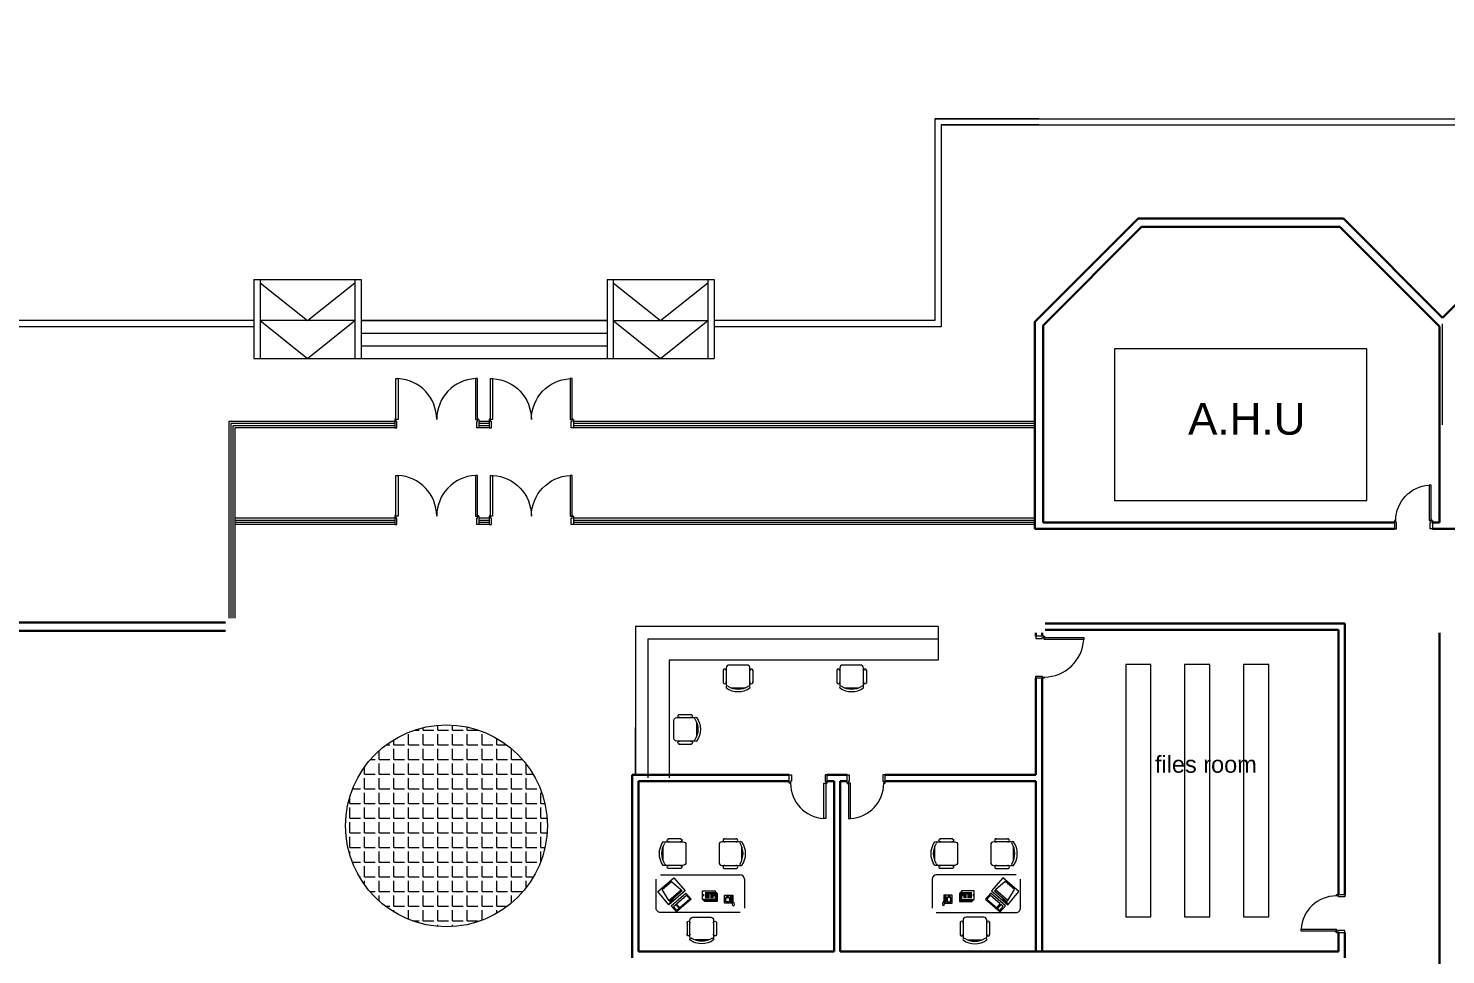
# Model space of a CAD drawing. Extents: x -59 to 582, y -1177 to 100.
# Drawn here: x 260.56 to 294.27, y -9.63 to 12.39 of the extents above; entities that cross this region are included whole.
import ezdxf

# ---------------------------------------------------------------- set-up
doc = ezdxf.new("R2010")
doc.units = 0
doc.header["$LTSCALE"] = 0.15
doc.layers.get('0').update_dxf_attribs({"color": 252})
doc.layers.add('0 sockets', color=252, linetype='Continuous')
doc.layers.add('d1', color=252, linetype='Continuous')
for name, color, linetype, lineweight in [('anal', 252, 'Continuous', 20), ('DOOR', 252, 'Continuous', 20), ('elev', 252, 'Continuous', 9), ('sofa', 252, 'Continuous', 9), ('wall', 252, 'Continuous', 30)]:
    doc.layers.add(name, color=color, linetype=linetype, lineweight=lineweight)

# ---------------------------------------------------------------- blocks, each defined once
blk = doc.blocks.new('D90')
at = {"layer": 'DOOR'}
for points in [[(0.03, 0.2), (0.03, 1.04), (0.078, 1.04), (0.078, 0.2)], [(0.03, 0.2), (0, 0.2), (0, 0), (0.05, 0), (0.05, 0.15), (0.03, 0.15)], [(0.87, 0.2), (0.9, 0.2), (0.9, 0), (0.85, 0), (0.85, 0.15), (0.87, 0.15)]]:
    blk.add_lwpolyline(points, close=True, dxfattribs=at)
blk.add_circle((0.02, 0.21), 0.01, dxfattribs=at)
blk.add_arc((0.025, 0.197), 0.845, 0.2218, 86.3889, dxfattribs=at)
blk = doc.blocks.new('CHAIR7')
for p, q in [((5.1, 15), (17.9, 15)), ((0, 9), (0, -9)), ((20, 12), (3, 12)), ((23, -7.4), (23, 7.4)), ((3, -12), (20, -12)), ((5.1, -15), (17.9, -15))]:
    blk.add_line(p, q)
for centre, radius, start, end in [((5.6, 13.5), 1.56, 73.7398, 286.2602), ((17.4, 13.5), 1.56, 253.7398, 106.2602), ((3, 9), 3, 90, 180), ((20, 9), 3, 62.4156, 90), ((22.3, 11.1), 1.1, 53.3099, 212.0274), ((4.8, 0), 19.6, 327.5758, 32.4242), ((7, 0), 20, 323.1301, 36.8699), ((3, -9), 3, 180, 270), ((5.6, -13.5), 1.56, 73.7398, 286.2602), ((17.4, -13.5), 1.56, 253.7398, 106.2602), ((20, -9), 3, 270, 297.5844), ((22.3, -11.1), 1.1, 147.9726, 306.6901)]:
    blk.add_arc(centre, radius, start, end)
blk = doc.blocks.new('RECTANG')
for p, q in [((1, 1), (0, 1)), ((0, 1), (0, 0)), ((1, 0), (1, 1)), ((0, 0), (1, 0))]:
    blk.add_line(p, q)
blk = doc.blocks.new('FNPHONE')
for p, q in [((-9.1, 0.2), (-9.7, 0)), ((-8.9, 0.6), (-9.5, 0.4)), ((-8.7, 1), (-9.3, 0.8)), ((-8.5, 1.4), (-9.1, 1.2)), ((-8.3, 1.8), (-8.9, 1.6)), ((-7.1, 0.6), (-7.5, -0.6)), ((-7.3, 6.5), (-7.3, 1.5)), ((-6.3, 6.5), (-6.3, 1.5)), ((-3.9, 4.8), (-3.9, 4.8)), ((-3.9, 3.9), (-3.9, 3.9)), ((-3.9, 3), (-3.9, 3)), ((-3.9, 2), (-3.9, 2)), ((-2.9, 4.8), (-2.9, 4.8)), ((-2.9, 3.9), (-2.9, 3.9)), ((-2.9, 3), (-2.9, 3)), ((-2.9, 2), (-2.9, 2)), ((-2, 4.8), (-2, 4.8)), ((-2, 3.9), (-2, 3.9)), ((-2, 3), (-2, 3)), ((-2, 2), (-2, 2)), ((-9.3, -0.2), (-9.9, -0.4)), ((-9.3, -0.6), (-9.9, -0.8)), ((-9.3, -1), (-9.9, -1.2)), ((-9.3, -1.4), (-9.9, -1.6)), ((-9.1, -1.8), (-9.7, -2)), ((-8.9, -2.2), (-9.5, -2.4)), ((-8.4, -2.5), (-9, -2.7)), ((-7.9, -2), (-8.5, -2.2)), ((-7.7, -1.6), (-8.3, -1.8)), ((-7.5, -1.2), (-8.1, -1.4)), ((-7.3, -0.8), (-7.9, -1))]:
    blk.add_line(p, q)
for centre, start, end in [((-6.8, 6.5), 298.4915, 241.5085), ((-6.8, 1.5), 118.4915, 61.5085)]:
    blk.add_arc(centre, 1.05, start, end)
for p, xscale, yscale, zscale in [((-8.2, 0), 8.20528234483245, 8.104073169521023, 8.20528234483245), ((-4.8, 1.3), 3.75, 4.375, 3.75), ((-4, 6.7), 2.03125, 0.46875, 2.03125)]:
    blk.add_blockref('RECTANG', p, dxfattribs=dict(xscale=xscale, yscale=yscale, zscale=zscale))
blk = doc.blocks.new('IBMAT', base_point=(61, 306))
for p, q in [((75, 307), (75, 306)), ((81, 307), (75, 307)), ((81, 306), (81, 307))]:
    blk.add_line(p, q)
at = {"xscale": 21, "yscale": 17, "zscale": 21}
blk.add_blockref('RECTANG', (61, 306), dxfattribs=at)
blk = doc.blocks.new('KEYBOARD', base_point=(60, 294))
for p, xscale, yscale, zscale in [((60, 294), 19, 8, 19), ((61, 295), 13, 5, 13), ((75, 295), 3, 5, 3)]:
    blk.add_blockref('RECTANG', p, dxfattribs=dict(xscale=xscale, yscale=yscale, zscale=zscale))
blk = doc.blocks.new('FNCOMP')
for p, q in [((-6.6, 16.2), (-8.5, 3.5)), ((6.1, 16.2), (-6.6, 16.2)), ((8, 3.5), (6.1, 16.2)), ((-8.5, 3.5), (-8.5, 2)), ((8, 3.5), (-8.5, 3.5)), ((-8.5, 2), (8, 2)), ((8, 2), (8, 3.5))]:
    blk.add_line(p, q)
at = {"xscale": 1.033846153846154, "yscale": 1.033846153846154, "zscale": 1.033846153846154}
for name, p in [('IBMAT', (-10.9, 0)), ('KEYBOARD', (-10, -10.5))]:
    blk.add_blockref(name, p, dxfattribs=at)
blk = doc.blocks.new('D200')
at = {"layer": 'DOOR'}
for points in [[(0.03, 0.2), (0.03, 1.17), (0.08, 1.17), (0.08, 0.2)], [(1.97, 0.2), (1.97, 1.17), (1.92, 1.17), (1.92, 0.2)], [(0.03, 0.2), (0, 0.2), (0, 0), (0.05, 0), (0.05, 0.15), (0.03, 0.15)], [(1.97, 0.2), (2, 0.2), (2, 0), (1.95, 0), (1.95, 0.15), (1.97, 0.15)]]:
    blk.add_lwpolyline(points, close=True, dxfattribs=at)
for centre in [(0.02, 0.21), (1.98, 0.21)]:
    blk.add_circle(centre, 0.01, dxfattribs=at)
for centre, start, end in [((0.027, 0.2), 0, 87.0492), ((1.97, 0.2), 92.9508, 180)]:
    blk.add_arc(centre, 0.971, start, end, dxfattribs=at)
blk = doc.blocks.new('D100')
at = {"layer": 'DOOR'}
for points in [[(0.03, 0.2), (0.03, 1.14), (0.078, 1.14), (0.078, 0.2)], [(0.03, 0.2), (0, 0.2), (0, 0), (0.05, 0), (0.05, 0.15), (0.03, 0.15)], [(0.97, 0.2), (1, 0.2), (1, 0), (0.95, 0), (0.95, 0.15), (0.97, 0.15)]]:
    blk.add_lwpolyline(points, close=True, dxfattribs=at)
blk.add_circle((0.02, 0.21), 0.01, dxfattribs=at)
blk.add_arc((0.029, 0.2), 0.941, 0.0029, 86.9663, dxfattribs=at)
blk = doc.blocks.new('ARCH')
at = {"layer": 'elev'}
h = blk.add_hatch(dxfattribs=at)
h.set_pattern_fill('ANGLE', color=256, scale=0.05, style=0)
h.set_pattern_definition([(0, (36.30593, 41.4619), (0, 0.34925), [0.254, -0.09525]), (90, (36.30593, 41.4619), (-0.34925, 2e-17), [0.254, -0.09525])])
h.paths.add_polyline_path([(68.106, 382.262, 0.21525), (68.918, 380.462), (72.093, 380.462, 0.21525), (72.906, 382.262, 1)])
h.paths.add_polyline_path([(72.093, 380.462), (68.918, 380.462, 0.377964)])
at = {"layer": 'anal'}
for p, q in [((82.125, 399.075), (132.6, 399.075)), ((84.6, 399.075), (82.125, 399.075)), ((82.125, 399.075), (82.125, 394.275)), ((82.275, 398.925), (132.6, 398.925)), ((84.6, 398.925), (82.275, 398.925)), ((82.275, 398.925), (82.275, 394.125)), ((65.925, 395.255), (66.075, 395.255)), ((65.925, 395.255), (65.925, 393.375)), ((66.075, 395.255), (66.075, 393.975)), ((66.075, 395.255), (68.325, 395.255)), ((66.075, 395.175), (67.2, 394.275)), ((67.2, 394.275), (68.325, 395.175)), ((68.325, 395.255), (68.325, 393.375)), ((68.325, 395.255), (68.475, 395.255)), ((68.475, 395.255), (68.475, 393.975)), ((74.325, 395.255), (74.475, 395.255)), ((74.325, 395.255), (74.325, 393.375)), ((74.475, 395.255), (74.475, 393.975)), ((74.475, 395.255), (76.725, 395.255)), ((74.475, 395.175), (75.6, 394.275)), ((75.6, 394.275), (76.725, 395.175)), ((76.725, 395.255), (76.725, 393.375)), ((76.725, 395.255), (76.875, 395.255)), ((76.875, 395.255), (76.875, 393.975)), ((65.925, 394.275), (54.075, 394.275)), ((65.925, 394.275), (65.925, 393.375)), ((66.075, 394.275), (66.075, 393.375)), ((66.075, 394.275), (66.075, 393.375)), ((68.325, 394.275), (66.075, 394.275)), ((66.075, 394.275), (67.2, 393.375)), ((67.2, 393.375), (68.325, 394.275)), ((68.475, 394.275), (68.475, 393.375)), ((68.475, 394.275), (74.325, 394.275)), ((74.325, 394.275), (68.475, 394.275)), ((74.325, 394.275), (74.325, 393.375)), ((74.475, 394.275), (74.475, 393.375)), ((74.475, 394.275), (76.725, 394.275)), ((74.475, 394.275), (75.6, 393.375)), ((75.6, 393.375), (76.725, 394.275)), ((76.725, 394.275), (76.725, 393.375)), ((82.125, 394.275), (76.875, 394.275)), ((76.875, 394.275), (76.875, 393.375)), ((94.2, 391.8), (94.2, 394.2)), ((94.2, 391.8), (94.2, 394.2)), ((94.2, 391.8), (94.2, 394.2)), ((94.2, 391.8), (94.2, 394.2)), ((94.2, 391.8), (94.2, 394.2)), ((94.2, 391.8), (94.2, 394.2)), ((94.2, 391.8), (94.2, 394.2)), ((94.2, 391.8), (94.2, 394.2)), ((94.2, 391.8), (94.2, 394.2)), ((94.2, 391.8), (94.2, 394.2)), ((94.2, 391.8), (94.2, 394.2)), ((94.2, 391.8), (94.2, 394.2)), ((94.2, 391.8), (94.2, 394.2)), ((94.2, 391.8), (94.2, 394.2)), ((94.2, 391.8), (94.2, 394.2)), ((94.2, 391.8), (94.2, 394.2)), ((94.2, 391.8), (94.2, 394.2)), ((94.2, 391.8), (94.2, 394.2)), ((65.925, 394.125), (53.925, 394.125)), ((68.475, 393.975), (74.325, 393.975)), ((82.275, 394.125), (76.875, 394.125)), ((68.475, 393.675), (74.325, 393.675)), ((65.925, 393.375), (76.875, 393.375)), ((66.075, 393.375), (68.325, 393.375)), ((65.325, 391.875), (65.325, 387.2)), ((69.275, 391.875), (65.325, 391.875)), ((65.375, 391.825), (65.375, 387.2)), ((69.275, 391.825), (65.375, 391.825)), ((65.425, 391.775), (65.425, 389.468)), ((69.275, 391.775), (65.425, 391.775)), ((71.525, 391.875), (71.275, 391.875)), ((71.525, 391.825), (71.275, 391.825)), ((71.525, 391.775), (71.275, 391.775)), ((84.5, 391.875), (73.525, 391.875)), ((84.5, 391.825), (73.525, 391.825)), ((84.5, 391.775), (73.525, 391.775)), ((65.475, 391.725), (65.475, 387.2)), ((69.275, 391.725), (65.475, 391.725)), ((71.525, 391.725), (71.275, 391.725)), ((84.5, 391.725), (73.525, 391.725)), ((65.375, 389.525), (65.375, 387.2)), ((65.425, 389.475), (65.425, 387.2)), ((65.425, 389.475), (65.425, 387.2)), ((69.275, 389.575), (65.475, 389.575)), ((69.275, 389.525), (65.475, 389.525)), ((69.275, 389.475), (65.475, 389.475)), ((69.275, 389.425), (65.475, 389.425)), ((71.525, 389.575), (71.275, 389.575)), ((71.525, 389.525), (71.275, 389.525)), ((71.525, 389.475), (71.275, 389.475)), ((71.525, 389.425), (71.275, 389.425)), ((84.5, 389.575), (73.525, 389.575)), ((84.5, 389.525), (73.525, 389.525)), ((84.5, 389.475), (73.525, 389.475)), ((84.5, 389.425), (73.525, 389.425)), ((75, 387), (75, 383.8)), ((82.2, 387), (75, 387)), ((82.2, 387), (82.2, 386.2)), ((75.3, 386.7), (75.3, 383.4)), ((82.2, 386.7), (75.3, 386.7)), ((75.8, 386.2), (75.8, 383.4)), ((82.2, 386.2), (75.8, 386.2)), ((75, 383.475), (75, 384.6)), ((75, 383.475), (75, 384.6)), ((75, 383.475), (75, 384.6)), ((75, 383.475), (75, 384.6)), ((75, 383.475), (75, 384.6)), ((75, 383.475), (75, 384.6)), ((75, 383.475), (75, 384.6)), ((75, 383.475), (75, 384.6)), ((75, 383.475), (75, 384.6)), ((75, 383.475), (75, 384.6)), ((75, 383.475), (75, 384.6)), ((75, 383.475), (75, 384.6)), ((75, 383.475), (75, 384.6)), ((75, 383.475), (75, 384.6)), ((75, 383.475), (75, 384.6)), ((75, 383.475), (75, 384.6)), ((75, 383.475), (75, 384.6)), ((75, 383.475), (75, 384.6)), ((75, 383.8), (75, 383.475))]:
    blk.add_line(p, q, dxfattribs=at)
blk.add_lwpolyline([(92.4, 393.6), (86.4, 393.6), (86.4, 390), (92.4, 390)], close=True, dxfattribs=at)
blk.add_circle((70.506, 382.262), 2.4, dxfattribs=at)
at = {"layer": 'DOOR'}
for p, q in [((79.561, 383.475), (79.511, 383.475)), ((78.711, 383.325), (78.691, 383.325))]:
    blk.add_line(p, q, dxfattribs=at)
for points in [[(78.691, 383.325), (78.691, 383.275), (78.661, 383.275), (78.661, 383.475), (78.711, 383.475), (78.711, 383.325)], [(79.511, 383.475), (79.511, 383.325), (79.531, 383.325), (79.531, 383.275), (79.561, 383.275), (79.561, 383.475)]]:
    blk.add_lwpolyline(points, dxfattribs=at)
for points in [[(80.069, 383.275), (80.039, 383.275), (80.039, 383.475), (80.089, 383.475), (80.089, 383.325), (80.069, 383.325)], [(80.909, 383.275), (80.939, 383.275), (80.939, 383.475), (80.889, 383.475), (80.889, 383.325), (80.909, 383.325)], [(79.531, 383.275), (79.531, 382.435), (79.483, 382.435), (79.483, 383.275)], [(80.069, 383.275), (80.069, 382.435), (80.117, 382.435), (80.117, 383.275)]]:
    blk.add_lwpolyline(points, close=True, dxfattribs=at)
for centre in [(79.541, 383.265), (80.059, 383.265)]:
    blk.add_circle(centre, 0.01, dxfattribs=at)
for centre, start, end in [((79.536, 383.278), 180.2218, 266.3889), ((80.064, 383.278), 273.6111, 359.7782)]:
    blk.add_arc(centre, 0.845, start, end, dxfattribs=at)
at = {"layer": 'sofa'}
for p, q in [((86.665, 386.098), (86.665, 380.098)), ((87.265, 386.098), (86.665, 386.098)), ((87.265, 380.098), (87.265, 386.098)), ((88.065, 386.098), (88.065, 380.098)), ((88.665, 386.098), (88.065, 386.098)), ((88.665, 380.098), (88.665, 386.098)), ((89.465, 386.098), (89.465, 380.098)), ((90.065, 386.098), (89.465, 386.098)), ((90.065, 380.098), (90.065, 386.098)), ((75.596, 381.097), (77.496, 381.097)), ((77.596, 380.997), (77.596, 380.302)), ((82.059, 380.997), (82.059, 380.302)), ((84.059, 381.097), (82.159, 381.097)), ((86.665, 380.098), (87.265, 380.098)), ((88.065, 380.098), (88.665, 380.098)), ((89.465, 380.098), (90.065, 380.098))]:
    blk.add_line(p, q, dxfattribs=at)
for points in [[(77.496, 380.202), (75.596, 380.202, -0.414214), (75.496, 380.302), (75.496, 380.997)], [(82.159, 380.202), (84.059, 380.202, 0.414214), (84.159, 380.302), (84.159, 380.997)]]:
    blk.add_lwpolyline(points, format="xyb", dxfattribs=at)
for points in [[(76.595, 380.714), (76.895, 380.714), (76.895, 380.514), (76.595, 380.514), (76.595, 380.714)], [(76.895, 380.689), (76.92, 380.689), (76.92, 380.489), (76.62, 380.489), (76.62, 380.514)], [(76.92, 380.664), (76.945, 380.664), (76.945, 380.464), (76.645, 380.464), (76.645, 380.489)], [(76.67, 380.689), (76.67, 380.539)], [(76.695, 380.689), (76.695, 380.539)], [(76.72, 380.689), (76.72, 380.539)], [(76.745, 380.689), (76.745, 380.539)], [(76.77, 380.689), (76.77, 380.639)], [(76.795, 380.689), (76.795, 380.539)], [(76.82, 380.689), (76.82, 380.539)], [(76.845, 380.689), (76.845, 380.539)], [(76.87, 380.689), (76.87, 380.589)], [(82.736, 380.664), (82.711, 380.664), (82.711, 380.464), (83.011, 380.464), (83.011, 380.489)], [(82.761, 380.689), (82.736, 380.689), (82.736, 380.489), (83.036, 380.489), (83.036, 380.514)], [(83.061, 380.714), (82.761, 380.714), (82.761, 380.514), (83.061, 380.514), (83.061, 380.714)], [(82.786, 380.689), (82.786, 380.589)], [(82.811, 380.689), (82.811, 380.539)], [(82.836, 380.689), (82.836, 380.539)], [(82.861, 380.689), (82.861, 380.539)], [(82.886, 380.689), (82.886, 380.639)], [(82.911, 380.689), (82.911, 380.539)], [(82.936, 380.689), (82.936, 380.539)], [(82.961, 380.689), (82.961, 380.539)], [(82.986, 380.689), (82.986, 380.539)], [(76.62, 380.639), (76.62, 380.589)], [(83.036, 380.639), (83.036, 380.589)]]:
    blk.add_lwpolyline(points, dxfattribs=at)
for centre, start, end in [((77.496, 380.997), 0, 90), ((82.159, 380.997), 90, 180)]:
    blk.add_arc(centre, 0.1, start, end, dxfattribs=at)
at = {"layer": 'wall'}
for p, q in [((86.959, 396.7), (84.5, 394.241)), ((87.041, 396.5), (84.7, 394.159)), ((91.841, 396.7), (86.959, 396.7)), ((91.759, 396.5), (87.041, 396.5)), ((94.125, 394.134), (91.759, 396.5)), ((94.2, 394.341), (91.841, 396.7)), ((94.2, 394.341), (96.559, 396.7)), ((84.5, 394.241), (84.5, 389.4)), ((84.7, 394.159), (84.7, 389.475)), ((94.125, 394.134), (94.125, 389.475)), ((84.5, 389.325), (84.5, 391.725)), ((93.059, 389.475), (84.7, 389.475)), ((94.125, 389.475), (93.959, 389.475)), ((93.059, 389.325), (84.5, 389.325)), ((99.059, 389.325), (93.959, 389.325)), ((58.159, 387.1), (65.25, 387.1)), ((84.75, 387.075), (91.875, 387.075)), ((91.875, 387.075), (91.875, 380.626)), ((58.241, 386.9), (65.25, 386.9)), ((84.525, 386.77), (84.525, 386.85)), ((84.675, 386.77), (84.675, 386.85)), ((84.75, 386.925), (91.725, 386.925)), ((91.725, 386.925), (91.725, 380.626)), ((94.125, 386.85), (94.125, 377.475)), ((84.525, 383.475), (84.525, 385.77)), ((84.675, 379.275), (84.675, 385.77)), ((84.675, 384.534), (84.675, 379.8)), ((74.925, 383.475), (74.925, 379.125)), ((78.661, 383.475), (74.925, 383.475)), ((80.039, 383.475), (79.561, 383.475)), ((84.525, 383.475), (80.939, 383.475)), ((84.675, 379.275), (84.675, 383.475)), ((75.075, 383.325), (75.075, 379.275)), ((78.661, 383.325), (75.075, 383.325)), ((79.725, 383.325), (79.561, 383.325)), ((79.725, 383.325), (79.725, 379.275)), ((79.875, 383.325), (79.875, 379.275)), ((80.039, 383.325), (79.875, 383.325)), ((84.525, 383.325), (80.939, 383.325)), ((84.525, 379.275), (84.525, 383.325)), ((84.525, 383.325), (84.525, 379.8)), ((84.525, 379.275), (84.525, 383.325)), ((91.725, 379.726), (91.725, 379.275)), ((91.875, 379.726), (91.875, 379.125)), ((75.075, 379.275), (79.725, 379.275)), ((79.875, 379.275), (91.725, 379.275))]:
    blk.add_line(p, q, dxfattribs=at)
at = {"layer": 'DOOR'}
for p in [(69.275, 391.725), (69.275, 389.425)]:
    blk.add_blockref('D200', p, dxfattribs=at)
at = {"layer": 'DOOR', "xscale": -1}
for name, p in [('D200', (73.525, 391.725)), ('D200', (73.525, 389.425)), ('D90', (93.959, 389.325))]:
    blk.add_blockref(name, p, dxfattribs=at)
at = {"layer": 'DOOR', "rotation": 270}
blk.add_blockref('D100', (84.525, 386.77), dxfattribs=at)
at = {"layer": 'sofa'}
for name, p, xscale, yscale, zscale, rotation in [('CHAIR7', (77.443, 386.085), 0.0234375, 0.0234375, 0.0234375, 270), ('CHAIR7', (80.144, 386.085), 0.0234375, 0.0234375, 0.0234375, 270), ('CHAIR7', (75.915, 384.557), -0.0234375, 0.0234375, 0.0234375, 180), ('FNCOMP', (83.664, 380.55), 0.02343749999997079, 0.02343749999997079, 0.02343749999997079, 319.3987053547845), ('CHAIR7', (83.076, 380.088), 0.0234375, 0.0234375, 0.0234375, 270)]:
    blk.add_blockref(name, p, dxfattribs=dict(at, xscale=xscale, yscale=yscale, zscale=zscale, rotation=rotation))
at = {"layer": 'sofa', "extrusion": (0, 0, -1), "xscale": 0.0234375, "yscale": 0.0234375, "zscale": -0.0234375}
for name, p in [('CHAIR7', (-76.203, 381.602)), ('FNPHONE', (-77.124, 380.423))]:
    blk.add_blockref(name, p, dxfattribs=at)
at = {"layer": 'sofa', "yscale": 0.0234375, "zscale": 0.0234375}
for name, p, xscale in [('CHAIR7', (76.99, 381.602), 0.0234375), ('CHAIR7', (82.666, 381.602), -0.0234375), ('CHAIR7', (83.453, 381.602), 0.0234375), ('FNPHONE', (82.532, 380.423), 0.0234375)]:
    blk.add_blockref(name, p, dxfattribs=dict(at, xscale=xscale))
at = {"layer": 'sofa', "extrusion": (0, 0, -1), "zscale": -0.0234375}
for name, p, xscale, yscale, rotation in [('FNCOMP', (-75.992, 380.55), 0.02343749999997079, 0.02343749999997079, 319.3987053547845), ('CHAIR7', (-76.58, 380.088), 0.0234375, 0.0234375, 270)]:
    blk.add_blockref(name, p, dxfattribs=dict(at, xscale=xscale, yscale=yscale, rotation=rotation))
at = {"layer": 'wall', "rotation": 90}
blk.add_blockref('D90', (91.875, 379.726), dxfattribs=at)
at = {"layer": 'anal', "insert": (88.147, 392.312), "char_height": 0.75, "width": 4.8, "attachment_point": 1}
blk.add_mtext('{\\fArial|b0|i0|c0|p34;A.H.U}', dxfattribs=at)
at = {"layer": 'd1', "insert": (87.36, 383.925), "char_height": 0.4, "width": 2.4256, "attachment_point": 1}
blk.add_mtext('{\\fArial|b0|i0|c0|p34;files room}', dxfattribs=at)
blk = doc.blocks.new('EE')
at = {"layer": '0 sockets'}
h = blk.add_hatch(color=6, dxfattribs=at)
h.dxf.hatch_style = 1
h.paths.add_polyline_path([(582.394, 81.841), (-59.115, 81.841), (-59.115, -114.582), (582.394, -114.582)])
h.paths.add_polyline_path([(577.394, 76.841), (577.394, -109.582), (-54.115, -109.582), (-54.115, 76.841)], flags=16)
h.paths.add_polyline_path([(408.026, -15.139, -1), (406.517, -15.139, -1)], flags=0)
h.paths.add_polyline_path([(457.783, -31.119, 0.414214), (457.683, -31.019), (444.311, -31.019, 0.414214), (444.211, -31.119), (444.211, -48.447), (415.834, -48.447), (415.834, -19.483), (417.425, -19.483, 0.414214), (417.525, -19.383), (417.525, -15.239, 0.414214), (417.425, -15.139), (407.274, -15.139), (407.271, -15.893), (407.271, -15.139), (417.525, -15.139), (417.525, -19.483), (415.934, -19.483, 0.414214), (415.834, -19.583), (415.834, -48.347, 0.414214), (415.934, -48.447), (444.111, -48.447, 0.414214), (444.211, -48.347), (444.211, -31.019), (457.783, -31.019)], flags=0)
h.paths.add_polyline_path([(244.611, -46.068), (244.611, -46.014), (244.523, -46.014, -0.279526)], flags=0)
h.paths.add_polyline_path([(404.69, 26.947), (525.035, 26.947), (525.035, 46.285), (404.69, 46.285)], flags=8)
h.paths.add_polyline_path([(202.644, 24.078), (289.319, 24.078), (289.319, 38.411), (202.644, 38.411)], flags=8)
h.paths.add_polyline_path([(30.92, 26.429), (112.59, 26.429), (112.59, 40.761), (30.92, 40.761)], flags=8)
h.paths.add_polyline_path([(441.881, -10.206), (442.216, -10.206), (442.216, -9.756), (441.881, -9.756)], flags=8)
h.paths.add_polyline_path([(422.272, -10.246), (422.622, -10.246), (422.622, -9.796), (422.272, -9.796)], flags=8)
h.paths.add_polyline_path([(406.509, -14.41), (406.859, -14.41), (406.859, -13.96), (406.509, -13.96)], flags=8)
h.paths.add_polyline_path([(406.21, -35.713), (406.546, -35.713), (406.546, -35.263), (406.21, -35.263)], flags=8)
h.paths.add_polyline_path([(422.841, -60.607), (423.191, -60.607), (423.191, -60.157), (422.841, -60.157)], flags=8)
h.paths.add_polyline_path([(442.391, -60.84), (442.755, -60.84), (442.755, -60.39), (442.391, -60.39)], flags=8)
h.paths.add_polyline_path([(456.844, -54.1), (457.194, -54.1), (457.194, -53.65), (456.844, -53.65)], flags=8)
h.paths.add_polyline_path([(470.858, -50.81), (471.208, -50.81), (471.208, -50.36), (470.858, -50.36)], flags=8)
h.paths.add_polyline_path([(490.123, -50.756), (490.345, -50.756), (490.345, -50.306), (490.123, -50.306)], flags=8)
h.paths.add_polyline_path([(225.509, -20.343), (226.134, -20.343), (226.134, -20.118), (225.509, -20.118)], flags=8)
h.paths.add_polyline_path([(233.7, -19.938), (234.325, -19.938), (234.325, -19.713), (233.7, -19.713)], flags=8)
h.paths.add_polyline_path([(241.875, -19.552), (242.5, -19.552), (242.5, -19.327), (241.875, -19.327)], flags=8)
h.paths.add_polyline_path([(245.171, -24.632), (245.796, -24.632), (245.796, -24.407), (245.171, -24.407)], flags=8)
h.paths.add_polyline_path([(247.813, -19.255), (248.438, -19.255), (248.438, -19.03), (247.813, -19.03)], flags=8)
h.paths.add_polyline_path([(249.648, -13.387), (250.273, -13.387), (250.273, -13.162), (249.648, -13.162)], flags=8)
h.paths.add_polyline_path([(257.323, -15.794), (257.948, -15.794), (257.948, -15.569), (257.323, -15.569)], flags=8)
h.paths.add_polyline_path([(257.582, -13.183), (258.157, -13.183), (258.157, -12.958), (257.582, -12.958)], flags=8)
h.paths.add_polyline_path([(264.064, -13.101), (264.664, -13.101), (264.664, -12.876), (264.064, -12.876)], flags=8)
h.paths.add_polyline_path([(288.789, -40.902), (289.364, -40.902), (289.364, -40.677), (288.789, -40.677)], flags=8)
h.paths.add_polyline_path([(280.687, -41.005), (281.262, -41.005), (281.262, -40.78), (280.687, -40.78)], flags=8)
h.paths.add_polyline_path([(270.864, -40.875), (271.439, -40.875), (271.439, -40.65), (270.864, -40.65)], flags=8)
h.paths.add_polyline_path([(261.434, -40.771), (262.009, -40.771), (262.009, -40.546), (261.434, -40.546)], flags=8)
h.paths.add_polyline_path([(254.764, -40.853), (255.339, -40.853), (255.339, -40.628), (254.764, -40.628)], flags=8)
h.paths.add_polyline_path([(247.008, -40.845), (247.583, -40.845), (247.583, -40.62), (247.008, -40.62)], flags=8)
h.paths.add_polyline_path([(245.852, -36.479), (246.427, -36.479), (246.427, -36.254), (245.852, -36.254)], flags=8)
h.paths.add_polyline_path([(243.934, -41.639), (244.509, -41.639), (244.509, -41.414), (243.934, -41.414)], flags=8)
h.paths.add_polyline_path([(245.534, -46.587), (246.059, -46.587), (246.059, -46.362), (245.534, -46.362)], flags=8)
h.paths.add_polyline_path([(245.361, -51.832), (245.911, -51.832), (245.911, -51.607), (245.361, -51.607)], flags=8)
h.paths.add_polyline_path([(239.721, -52.272), (240.321, -52.272), (240.321, -52.047), (239.721, -52.047)], flags=8)
h.paths.add_polyline_path([(232.069, -52.917), (232.669, -52.917), (232.669, -52.692), (232.069, -52.692)], flags=8)
h.paths.add_polyline_path([(225.559, -53.646), (226.159, -53.646), (226.159, -53.421), (225.559, -53.421)], flags=8)
h.paths.add_polyline_path([(227.614, -48.128), (228.214, -48.128), (228.214, -47.903), (227.614, -47.903)], flags=8)
h.paths.add_polyline_path([(219.528, -49.489), (220.128, -49.489), (220.128, -49.264), (219.528, -49.264)], flags=8)
h.paths.add_polyline_path([(217.77, -44.284), (218.37, -44.284), (218.37, -44.059), (217.77, -44.059)], flags=8)
h.paths.add_polyline_path([(216.443, -34.713), (217.043, -34.713), (217.043, -34.488), (216.443, -34.488)], flags=8)
h.paths.add_polyline_path([(216.799, -27.091), (217.399, -27.091), (217.399, -26.866), (216.799, -26.866)], flags=8)
h.paths.add_polyline_path([(216.729, -21.755), (217.279, -21.755), (217.279, -21.53), (216.729, -21.53)], flags=8)
h.paths.add_polyline_path([(84.862, -42.445), (85.387, -42.445), (85.387, -42.22), (84.862, -42.22)], flags=8)
h.paths.add_polyline_path([(82.46, -48.761), (83.01, -48.761), (83.01, -48.536), (82.46, -48.536)], flags=8)
h.paths.add_polyline_path([(78.417, -48.71), (78.942, -48.71), (78.942, -48.485), (78.417, -48.485)], flags=8)
h.paths.add_polyline_path([(75.547, -42.452), (76.072, -42.452), (76.072, -42.227), (75.547, -42.227)], flags=8)
h.paths.add_polyline_path([(74.019, -42.418), (74.544, -42.418), (74.544, -42.193), (74.019, -42.193)], flags=8)
h.paths.add_polyline_path([(72.86, -48.761), (73.385, -48.761), (73.385, -48.536), (72.86, -48.536)], flags=8)
h.paths.add_polyline_path([(68.651, -48.707), (69.176, -48.707), (69.176, -48.482), (68.651, -48.482)], flags=8)
h.paths.add_polyline_path([(69.271, -42.456), (69.796, -42.456), (69.796, -42.231), (69.271, -42.231)], flags=8)
h.paths.add_polyline_path([(65.66, -42.443), (66.185, -42.443), (66.185, -42.218), (65.66, -42.218)], flags=8)
h.paths.add_polyline_path([(63.354, -48.708), (63.879, -48.708), (63.879, -48.483), (63.354, -48.483)], flags=8)
h.paths.add_polyline_path([(58.957, -48.718), (59.432, -48.718), (59.432, -48.493), (58.957, -48.493)], flags=8)
h.paths.add_polyline_path([(56.584, -43.041), (57.084, -43.041), (57.084, -42.816), (56.584, -42.816)], flags=8)
h.paths.add_polyline_path([(55.215, -39.312), (55.765, -39.312), (55.765, -39.087), (55.215, -39.087)], flags=8)
h.paths.add_polyline_path([(47.25, -39.118), (47.8, -39.118), (47.8, -38.893), (47.25, -38.893)], flags=8)
h.paths.add_polyline_path([(36.681, -56.177), (37.231, -56.177), (37.231, -55.952), (36.681, -55.952)], flags=8)
h.paths.add_polyline_path([(28.093, -56.08), (28.643, -56.08), (28.643, -55.855), (28.093, -55.855)], flags=8)
h.paths.add_polyline_path([(11.224, -49.617), (11.774, -49.617), (11.774, -49.392), (11.224, -49.392)], flags=8)
h.paths.add_polyline_path([(15.154, -39.272), (15.704, -39.272), (15.704, -39.047), (15.154, -39.047)], flags=8)
h.paths.add_polyline_path([(15.215, -30.394), (15.765, -30.394), (15.765, -30.169), (15.215, -30.169)], flags=8)
h.paths.add_polyline_path([(12.584, -22.24), (13.134, -22.24), (13.134, -22.015), (12.584, -22.015)], flags=8)
h.paths.add_polyline_path([(13.44, -29.574), (13.94, -29.574), (13.94, -29.349), (13.44, -29.349)], flags=8)

msp = doc.modelspace()

# ---------------------------------------------------------------- block references
at = {"layer": '0 sockets', "color": 3}
for name, p in [('EE', (0, 0)), ('ARCH', (200, -388.83))]:
    msp.add_blockref(name, p, dxfattribs=at)

doc.saveas('drawing.dxf')
